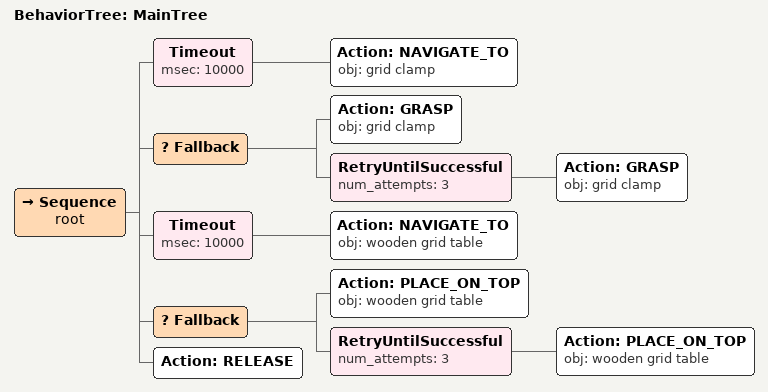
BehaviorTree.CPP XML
<root main_tree_to_execute="MainTree">
  <BehaviorTree ID="MainTree">
    <Sequence name="root">
      <!-- Timeout: Prevent stuck navigation to grid clamp -->
      <Timeout msec="10000">
        <Action ID="NAVIGATE_TO" obj="grid clamp"/>
      </Timeout>
      <!-- Fallback: Robust grasp with retry if collision/interference -->
      <Fallback>
        <Action ID="GRASP" obj="grid clamp"/>
        <!-- Retry: Grasp grid clamp up to 3 times -->
        <RetryUntilSuccessful num_attempts="3">
          <Action ID="GRASP" obj="grid clamp"/>
        </RetryUntilSuccessful>
      </Fallback>
      <!-- Timeout: Prevent stuck navigation to wooden grid table -->
      <Timeout msec="10000">
        <Action ID="NAVIGATE_TO" obj="wooden grid table"/>
      </Timeout>
      <!-- Fallback: Robust placement with retry if unstable/cluttered -->
      <Fallback>
        <Action ID="PLACE_ON_TOP" obj="wooden grid table"/>
        <!-- Retry: Place on top up to 3 times -->
        <RetryUntilSuccessful num_attempts="3">
          <Action ID="PLACE_ON_TOP" obj="wooden grid table"/>
        </RetryUntilSuccessful>
      </Fallback>
      <!-- Release after placement -->
      <Action ID="RELEASE"/>
    </Sequence>
  </BehaviorTree>
</root>
